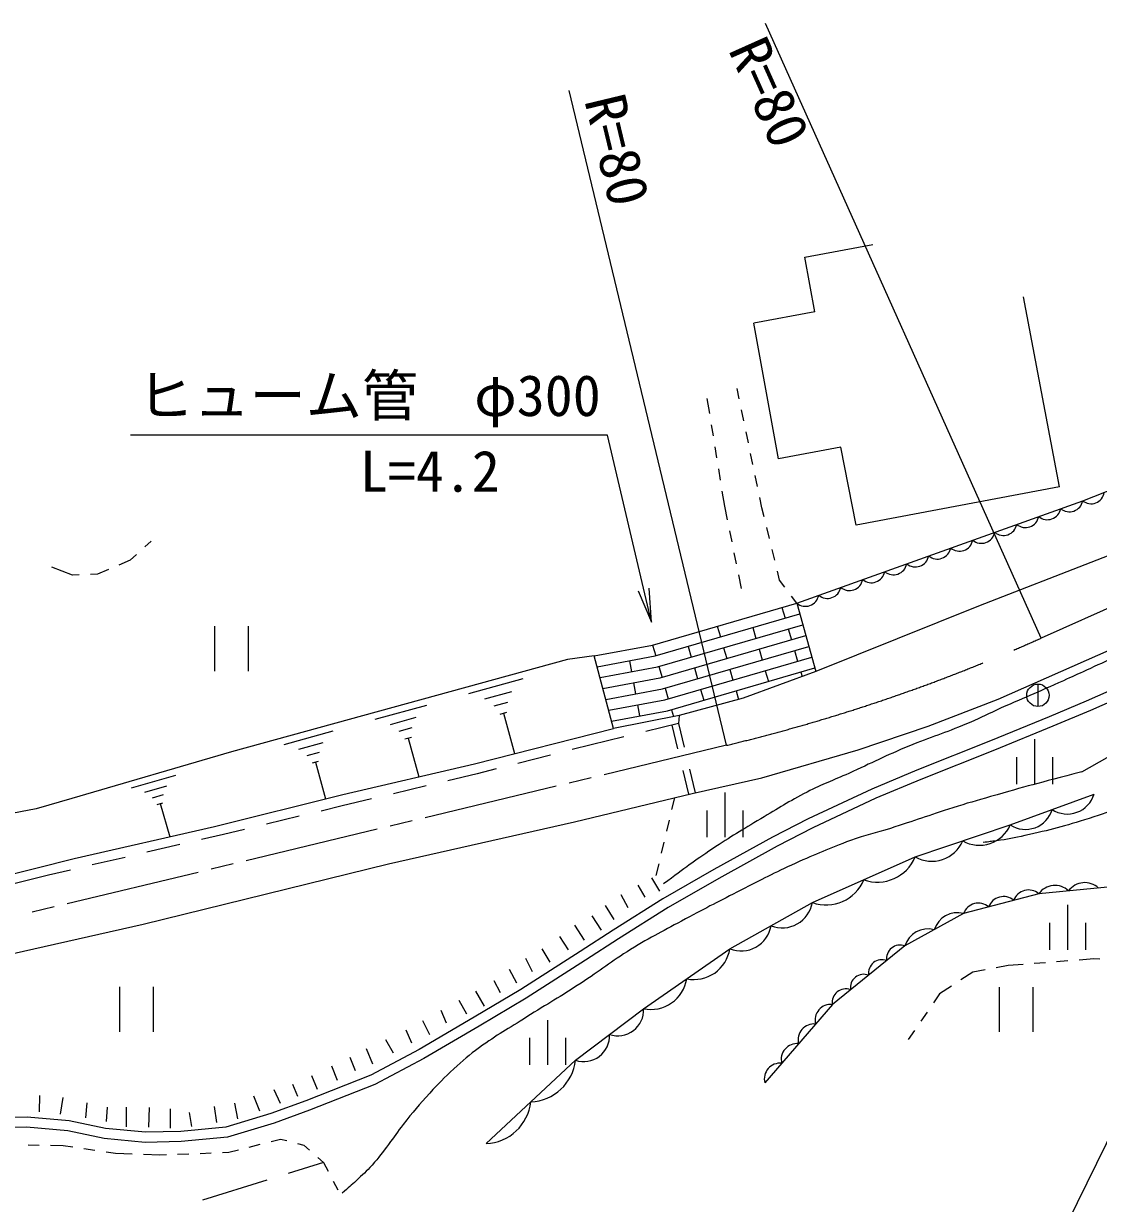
# Model space of a CAD drawing. Units: millimetres, scale not verified. Extents: x 40000 to 680000, y 20000 to 380000.
# Drawn here: x 327744 to 375613, y 260754 to 313315 of the extents above; entities that cross this region are included whole.
import ezdxf
from ezdxf.enums import TextEntityAlignment as Align

# ---------------------------------------------------------------- set-up
doc = ezdxf.new("R2010")
doc.units = ezdxf.units.MM
doc.header["$LTSCALE"] = 1000
doc.linetypes.add('CHAIN', pattern=[18.5, 12, -1.5, 3.5, -1.5])
for name, color, linetype, lineweight in [('M-BGD', 7, 'Continuous', 25), ('M-BMK', 2, 'CHAIN', 13), ('M-STR-HTXT', 7, 'Continuous', 13)]:
    doc.layers.add(name, color=color, linetype=linetype, lineweight=lineweight)
doc.styles.add('ＭＳ ゴシック', font='')
doc.styles.get('ＭＳ ゴシック').set_extended_font_data('MS Gothic')

# ---------------------------------------------------------------- blocks, each defined once
blk = doc.blocks.new('open_arrow')
at = {"color": 0, "linetype": 'Continuous', "lineweight": -2}
blk.add_lwpolyline([(7.5, 1.25), (0, 0), (7.5, -1.25)], dxfattribs=at)

msp = doc.modelspace()

# ---------------------------------------------------------------- linework, layer by layer
at = {"layer": 'M-BGD'}
for p, q in [((362537, 302910), (365573, 303470)), ((362987, 300470), (362537, 302910)), ((373881, 292674), (372285, 301138)), ((362987, 300470), (360264, 299968)), ((359615, 296603), (359521, 297055)), ((358179, 296610), (358288, 295940)), ((359819, 295624), (359717, 296114)), ((358368, 295447), (358449, 294953)), ((360023, 294645), (359921, 295135)), ((358529, 294460), (358609, 293966)), ((360227, 293666), (360125, 294156)), ((358689, 293473), (358769, 292979)), ((360431, 292687), (360329, 293177)), ((358849, 292486), (358958, 291816)), ((358958, 291816), (359082, 291209)), ((360627, 291745), (360533, 292198)), ((360724, 291348), (360627, 291745)), ((359182, 290719), (359282, 290229)), ((360962, 290377), (360843, 290862)), ((333422, 290259), (333144, 290003)), ((332776, 289664), (332497, 289408)), ((359382, 289739), (359482, 289249)), ((361200, 289405), (361081, 289891)), ((329921, 288742), (328996, 289105)), ((332497, 289408), (331993, 289193)), ((330225, 288753), (329921, 288742)), ((331029, 288781), (330725, 288770)), ((331533, 288996), (331029, 288781)), ((359582, 288759), (359706, 288152)), ((361417, 288522), (361319, 288920)), ((361648, 288210), (361417, 288522)), ((362177, 287496), (361946, 287808)), ((355869, 285142), (362313, 287015)), ((361520, 287305), (361660, 286825)), ((336250, 286471), (336250, 284471)), ((337750, 286471), (337750, 284471)), ((355979, 284653), (362448, 286533)), ((358640, 286468), (358779, 285988)), ((356089, 284164), (362584, 286052)), ((360220, 286406), (360359, 285926)), ((361800, 286345), (361939, 285865)), ((355759, 285630), (355898, 285150)), ((356198, 283675), (362719, 285571)), ((357339, 285569), (357478, 285089)), ((358919, 285507), (359058, 285027)), ((360499, 285446), (360638, 284966)), ((374876, 279984), (384879, 285687)), ((353286, 284661), (355869, 285142)), ((354723, 284929), (354814, 284437)), ((356308, 283187), (362855, 285089)), ((362079, 285385), (362218, 284904)), ((353416, 284177), (355978, 284654)), ((356038, 284670), (356178, 284190)), ((356418, 282698), (362990, 284608)), ((357618, 284609), (357757, 284128)), ((359198, 284547), (359337, 284067)), ((360778, 284486), (360917, 284006)), ((362358, 284424), (362416, 284223)), ((347579, 283470), (349987, 284133)), ((353546, 283693), (356088, 284166)), ((354906, 283946), (354997, 283454)), ((372922, 283889), (372922, 282889)), ((348292, 283234), (349496, 283566)), ((353676, 283208), (356198, 283678)), ((356317, 283710), (356457, 283230)), ((357897, 283648), (358037, 283168)), ((359477, 283587), (359587, 283208)), ((343404, 282320), (345705, 282954)), ((348703, 282916), (349305, 283082)), ((353805, 282724), (356308, 283189)), ((355089, 282963), (355180, 282471)), ((344085, 282095), (345235, 282412)), ((348964, 282556), (349266, 282639)), ((349115, 282598), (349612, 280792)), ((353935, 282239), (356417, 282701)), ((356596, 282750), (356685, 282444)), ((356935, 282494), (356907, 282132)), ((339356, 281205), (341536, 281806)), ((344478, 281791), (345053, 281949)), ((356907, 282132), (355452, 281777)), ((356616, 282062), (356870, 281008)), ((356907, 282132), (357161, 281078)), ((340001, 280992), (341091, 281292)), ((344727, 281447), (345015, 281526)), ((344871, 281486), (345346, 279761)), ((354480, 281540), (353025, 281185)), ((372767, 281432), (372767, 279432)), ((340373, 280703), (340919, 280854)), ((351214, 280726), (349760, 280357)), ((353025, 281185), (352183, 280972)), ((340610, 280378), (340882, 280453)), ((340746, 280415), (341196, 278780)), ((371967, 280632), (371967, 279432)), ((373567, 280632), (373567, 279432)), ((332554, 279261), (334518, 279833)), ((347948, 279897), (346646, 279585)), ((348790, 280111), (347948, 279897)), ((357104, 280035), (357358, 278981)), ((357396, 280106), (357650, 279051)), ((333140, 279077), (334122, 279363)), ((345673, 279353), (344214, 279003)), ((333481, 278821), (333972, 278964)), ((333699, 278529), (333945, 278600)), ((343242, 278771), (341939, 278459)), ((356730, 278829), (356607, 278309)), ((358971, 279064), (358971, 277064)), ((333822, 278565), (334250, 277091)), ((341939, 278459), (340992, 278232)), ((358171, 278264), (358171, 277064)), ((359771, 278264), (359771, 277064)), ((340020, 278000), (338561, 277651)), ((356492, 277823), (356376, 277336)), ((336642, 277192), (335670, 276965)), ((337588, 277418), (336642, 277192)), ((334696, 276738), (333235, 276398)), ((356261, 276850), (356146, 276363)), ((332261, 276171), (330800, 275831)), ((329826, 275604), (328854, 275377)), ((356031, 275876), (355908, 275356)), ((328854, 275377), (327373, 275005)), ((355108, 274936), (355413, 274391)), ((355717, 275253), (356064, 274657)), ((354338, 274509), (354657, 273935)), ((353646, 274029), (354027, 273397)), ((374234, 274053), (374234, 272053)), ((353053, 273561), (353470, 272928)), ((352277, 273149), (352707, 272486)), ((373434, 273253), (373434, 272053)), ((375034, 273253), (375034, 272053)), ((351612, 272647), (351994, 272050)), ((350831, 272092), (351178, 271496)), ((350105, 271685), (350402, 271084)), ((371595, 271346), (371058, 271246)), ((372258, 271399), (371595, 271346)), ((373255, 271478), (372756, 271438)), ((374252, 271558), (373753, 271518)), ((375412, 271650), (374750, 271597)), ((375675, 271628), (375412, 271650)), ((349369, 271186), (349701, 270583)), ((370028, 271055), (369492, 270707)), ((370566, 271155), (370028, 271055)), ((332017, 270399), (332017, 268399)), ((333517, 270399), (333517, 268399)), ((347869, 270209), (348264, 269548)), ((348690, 270678), (348967, 270155)), ((369073, 270435), (368537, 270087)), ((371188, 270391), (371188, 268391)), ((372688, 270391), (372688, 268391)), ((347122, 269810), (347475, 269200)), ((368537, 270087), (368265, 269690)), ((346323, 269370), (346570, 268798)), ((367982, 269278), (367699, 268866)), ((345517, 268908), (345826, 268278)), ((351082, 268923), (351082, 266923)), ((344761, 268488), (345015, 267902)), ((350282, 268123), (350282, 266923)), ((351882, 268123), (351882, 266923)), ((367416, 268453), (367143, 268056)), ((343001, 267655), (343281, 266975)), ((343870, 268057), (344202, 267455)), ((342268, 267262), (342508, 266670)), ((341457, 266886), (341717, 266250)), ((339726, 266067), (339939, 265532)), ((340566, 266456), (340812, 265849)), ((328457, 265559), (328442, 264831)), ((329497, 265478), (329367, 264732)), ((337982, 265540), (338255, 264875)), ((338884, 265835), (339166, 265226)), ((330561, 265233), (330498, 264570)), ((331462, 265034), (331421, 264400)), ((332319, 265045), (332307, 264159)), ((333332, 265022), (333313, 264151)), ((334273, 264965), (334269, 264101)), ((336226, 265078), (336333, 264354)), ((337130, 265216), (337274, 264526)), ((335118, 264811), (335221, 264173)), ((327944, 263359), (328444, 263351)), ((328944, 263342), (329509, 263333)), ((329509, 263333), (329934, 263271)), ((337798, 263266), (338282, 263390)), ((338767, 263515), (339190, 263623)), ((339190, 263623), (339466, 263551)), ((339950, 263424), (340226, 263352)), ((340226, 263352), (340478, 263127)), ((330429, 263198), (330924, 263125)), ((331418, 263053), (331844, 262990)), ((331844, 262990), (332581, 262962)), ((333081, 262944), (333818, 262916)), ((333818, 262916), (334105, 262927)), ((334605, 262946), (335105, 262965)), ((335604, 262984), (336104, 263003)), ((336604, 263022), (336891, 263033)), ((336891, 263033), (337314, 263142)), ((341103, 262570), (339532, 262084)), ((340851, 262795), (341103, 262570)), ((341103, 262570), (341305, 262187)), ((338577, 261789), (335711, 260902)), ((341539, 261745), (341742, 261362))]:
    msp.add_line(p, q, dxfattribs=at)
for points in [[(373881, 292674), (364821, 290966), (364142, 294442), (361359, 293920), (360264, 299968)], [(362177, 287496), (374914, 292057), (381586, 294675), (385973, 296258)], [(386086, 293507), (370279, 287354), (363035, 284450)], [(322862, 270892), (333077, 273191), (344003, 275879), (352277, 277754), (357522, 279021), (360623, 279719), (364911, 280967), (368027, 282012), (371148, 283224), (377236, 285904), (382332, 288146), (384465, 289095)], [(353157, 285146), (351963, 284989), (337010, 280870), (329895, 278800), (328311, 278334), (323636, 277444), (319386, 276622), (316996, 276227), (312129, 275978)], [(377331, 284122), (375076, 283124), (373414, 282424), (370815, 281360), (367528, 280048), (365520, 279213), (362689, 277889), (361094, 277067), (358491, 275626), (356218, 274325), (354005, 272922), (352533, 271970), (349890, 270278), (347809, 269045), (345357, 267605), (343202, 266468), (340315, 265328), (338760, 264757), (336744, 264155), (334742, 263955), (333170, 263923), (331394, 264092), (329779, 264435), (327896, 264599), (326017, 264572)], [(377522, 283715), (375255, 282711), (373586, 282008), (370984, 280943), (367698, 279632), (365702, 278801), (362888, 277485), (361307, 276670), (358712, 275233), (356450, 273939), (354247, 272543), (352776, 271592), (350127, 269895), (348038, 268657), (345576, 267212), (343390, 266058), (340476, 264907), (338902, 264330), (336831, 263711), (334769, 263506), (333154, 263473), (331326, 263646), (329713, 263989), (327880, 264149), (326051, 264122)], [(324746, 274792), (329991, 276114), (336252, 277551), (341967, 278971), (347824, 280340), (354024, 281906)], [(348347, 263417), (352326, 267131), (355359, 269427), (359198, 272096), (362875, 274156), (367454, 276189), (371690, 277617), (375419, 278989)], [(380415, 274522), (376940, 274931), (372960, 274551), (369608, 273671), (366994, 272222), (363767, 269619), (360755, 266125)]]:
    msp.add_lwpolyline(points, dxfattribs=at)
msp.add_lwpolyline([(354024, 281906), (353157, 285146), (355759, 285630), (362177, 287496), (363035, 284450), (359786, 283261), (356935, 282494)], close=True, dxfattribs=at)
msp.add_circle((372922, 283389), 500, dxfattribs=at)
for centre, radius, start, end in [((375286, 292511), 587, 230.6907, 352.169), ((374323, 292165), 601, 229.7691, 349.6311), ((372363, 291463), 601, 229.7691, 349.6311), ((373343, 291814), 601, 229.7691, 349.6311), ((371383, 291112), 601, 229.7691, 349.6311), ((369424, 290411), 601, 229.7691, 349.6311), ((370404, 290761), 601, 229.7691, 349.6311), ((368444, 290060), 601, 229.7691, 349.6311), ((366485, 289358), 601, 229.7691, 349.6311), ((367464, 289709), 601, 229.7691, 349.6311), ((365505, 289007), 601, 229.7691, 349.6311), ((363545, 288306), 601, 229.7691, 349.6311), ((364525, 288657), 601, 229.7691, 349.6311), ((362566, 287955), 601, 229.7691, 349.6311), ((374232, 279337), 1236, 236.7476, 343.6406), ((372368, 278651), 1236, 236.7476, 343.6406), ((370312, 278207), 1499, 240.4304, 336.8398), ((368194, 277493), 1499, 240.4304, 336.8398), ((365774, 276886), 1819, 250.4167, 337.4571), ((363484, 275870), 1819, 250.4167, 337.4571), ((373679, 274027), 890, 46.9736, 143.9253), ((375006, 274154), 890, 46.9736, 143.9253), ((371387, 273718), 706, 49.8255, 159.6052), ((372505, 274012), 706, 49.8255, 159.6052), ((361535, 274391), 1360, 248.4829, 350.0364), ((370270, 273425), 706, 49.8255, 159.6052), ((369333, 272626), 1080, 75.2412, 162.75), ((359697, 273361), 1360, 248.4829, 350.0364), ((368026, 271902), 1080, 75.2412, 162.75), ((357601, 272345), 1617, 258.4985, 351.1246), ((366777, 271665), 598, 68.7666, 189.0277), ((365971, 271014), 598, 68.7666, 189.0277), ((355681, 271011), 1617, 258.4985, 351.1246), ((365164, 270363), 598, 68.7666, 189.0277), ((364357, 269712), 598, 68.7666, 189.0277), ((354206, 269374), 1154, 251.6555, 2.5959), ((363697, 268918), 704, 84.2558, 194.2063), ((362944, 268045), 704, 84.2558, 194.2063), ((352689, 268226), 1154, 251.6555, 2.5959), ((362191, 267171), 704, 84.2558, 194.2063), ((350239, 267373), 2101, 272.6737, 353.3801), ((361438, 266298), 704, 84.2558, 194.2063), ((348249, 265516), 2101, 272.6737, 353.3801)]:
    msp.add_arc(centre, radius, start, end, dxfattribs=at)
for points, knots in [([(385745, 289315), (384816, 288800), (384559, 288658), (383778, 288278), (383018, 287909), (382570, 287749), (381803, 287394), (381446, 287229), (381250, 287127), (380892, 286964), (380177, 286640), (379768, 286480), (379041, 286185), (378487, 285960), (378159, 285880), (377609, 285646), (376612, 285224), (376067, 284954), (375080, 284506), (374679, 284324), (374456, 284219), (374054, 284038), (372897, 283517), (372236, 283253), (371079, 282730), (370554, 282493), (370268, 282343), (369738, 282116), (368751, 281695), (368165, 281542), (367174, 281129), (366113, 280686), (365541, 280386), (364492, 279913), (363768, 279586), (363342, 279444), (362636, 279079), (361810, 278651), (361373, 278365), (360576, 277887), (359727, 277378), (359249, 277097), (358426, 276548), (357554, 275967), (357272, 275753), (356247, 274984)], [0, 0, 0, 0, 1, 1, 1, 2, 2, 2, 3, 3, 3, 4, 4, 4, 5, 5, 5, 6, 6, 6, 7, 7, 7, 8, 8, 8, 9, 9, 9, 10, 10, 10, 11, 11, 11, 12, 12, 12, 13, 13, 13, 14, 14, 14, 15, 15, 15, 15]), ([(384859, 285157), (384224, 284838), (384036, 284739), (383535, 284425), (382979, 284076), (382690, 283842), (382172, 283437), (381738, 283098), (381484, 282918), (381085, 282538), (380548, 282025), (380285, 281700), (379790, 281146), (379338, 280641), (379180, 280264), (378659, 279830), (378279, 279514), (377986, 279451), (377579, 279171), (377211, 278919), (377067, 278686), (376674, 278475), (376129, 278183), (375783, 278103), (375195, 277909), (374100, 277547), (373469, 277395), (372344, 277142), (371850, 277031), (371570, 276976), (371068, 276907), (370838, 276875), (370760, 276864), (370477, 276835)], [0, 0, 0, 0, 1, 1, 1, 2, 2, 2, 3, 3, 3, 4, 4, 4, 5, 5, 5, 6, 6, 6, 7, 7, 7, 8, 8, 8, 9, 9, 9, 10, 10, 10, 11, 11, 11, 11]), ([(374876, 279984), (372906, 279463), (372393, 279337), (370814, 278878), (370155, 278686), (369783, 278587), (369129, 278378), (368040, 278031), (367440, 277810), (366352, 277461), (365663, 277240), (365259, 277169), (364579, 276921), (363600, 276564), (363065, 276328), (362114, 275902), (361152, 275471), (360633, 275186), (359693, 274710), (358724, 274219), (358183, 273941), (357227, 273426), (356264, 272908), (355711, 272639), (354780, 272064), (353893, 271516), (353444, 271135), (352571, 270566), (351640, 269958), (351095, 269654), (350156, 269059), (349326, 268534), (348836, 268274), (348044, 267694), (347576, 267351), (347328, 267136), (346902, 266742), (346467, 266341), (346232, 266105), (345834, 265667), (345354, 265139), (345091, 264836), (344650, 264274), (344384, 263935), (344259, 263727), (343999, 263383), (343721, 263016), (343573, 262804), (343264, 262462), (343005, 262175), (342841, 262030), (342558, 261766), (342320, 261543), (342239, 261472), (341937, 261209)], [0, 0, 0, 0, 1, 1, 1, 2, 2, 2, 3, 3, 3, 4, 4, 4, 5, 5, 5, 6, 6, 6, 7, 7, 7, 8, 8, 8, 9, 9, 9, 10, 10, 10, 11, 11, 11, 12, 12, 12, 13, 13, 13, 14, 14, 14, 15, 15, 15, 16, 16, 16, 17, 17, 17, 18, 18, 18, 18])]:
    msp.add_open_spline(points, degree=3, knots=knots, dxfattribs=at)
at = {"layer": 'M-BMK'}
for p, q in [((379162, 288670), (373059, 285936)), ((359056, 281162), (353602, 279851)), ((353019, 279711), (352047, 279477)), ((351463, 279337), (345630, 277934)), ((345046, 277794), (344074, 277560)), ((343491, 277420), (337657, 276017)), ((335518, 275503), (329684, 274100)), ((337074, 275877), (336101, 275643)), ((329101, 273960), (328128, 273726))]:
    msp.add_line(p, q, dxfattribs=at)
msp.add_arc((340353, 358945), 80000, 283.52027, 294.13121, dxfattribs=at)
at = {"layer": 'M-STR-HTXT'}
for p, q in [((373059, 285936), (360794, 313315)), ((359056, 281162), (352042, 310331))]:
    msp.add_line(p, q, dxfattribs=at)
for points in [[(355708, 286642), (353756, 294981), (332506, 294981)], [(381519, 274710), (371250, 253829), (348750, 253829)]]:
    msp.add_lwpolyline(points, dxfattribs=at)

# ---------------------------------------------------------------- block references
at = {"layer": 'M-STR-HTXT', "xscale": 200, "yscale": 200, "rotation": 103.2}
msp.add_blockref('open_arrow', (355708, 286642), dxfattribs=at)

# ---------------------------------------------------------------- texts
at = {"layer": 'M-BGD', "style": 'ＭＳ ゴシック'}
for rotation, p in [(294.131, (359626, 309657)), (283.52, (352760, 307347))]:
    msp.add_text('R=80', height=1833, rotation=rotation, dxfattribs=at).set_placement(p, align=Align.BOTTOM_CENTER)
at = {"layer": 'M-STR-HTXT', "style": 'ＭＳ ゴシック'}
for s, p in [('ヒューム管\u3000φ300', (343131, 295281)), ('L=4.2', (345838, 291910))]:
    msp.add_text(s, height=1833, dxfattribs=at).set_placement(p, align=Align.BOTTOM_CENTER)

doc.saveas('drawing.dxf')
